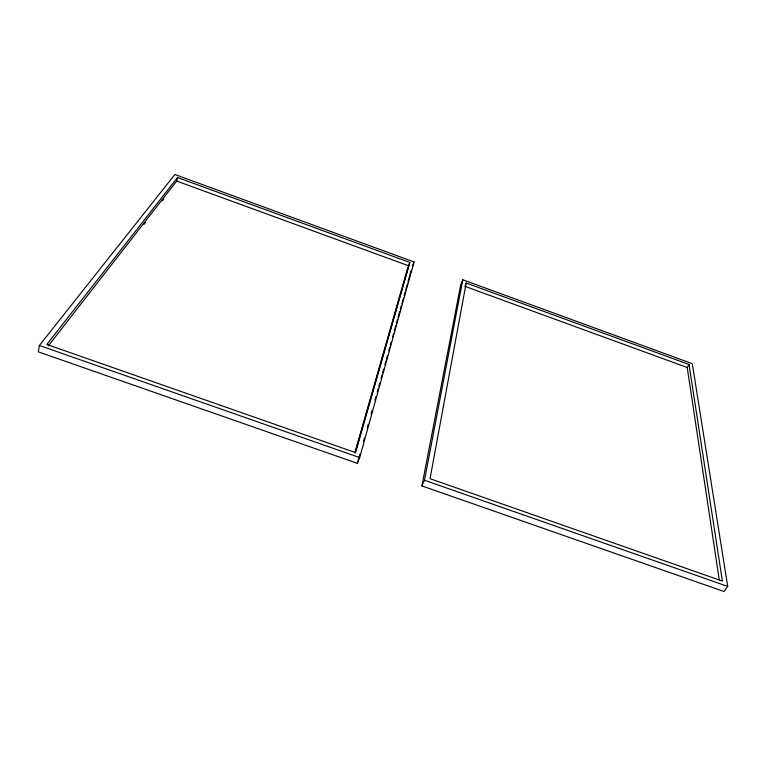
<?xml version="1.0" encoding="UTF-8"?>
<svg xmlns="http://www.w3.org/2000/svg" width="766" height="766" viewBox="0 0 766 766"><rect width="100%" height="100%" fill="white"/><g stroke="black" fill="none" stroke-linecap="round" stroke-linejoin="round"><path stroke-width="1.15" d="M39.372 345.485L38.3 351.833L357.349 463.344L359.675 457.589L414.071 261.953L174.878 174.495L39.372 345.485L359.675 457.589M466.178 283.037L430.042 478.693L722.395 581.078L689.007 364.472L466.178 283.037L465.259 285.201M421.913 485.912L424.479 480.263L462.788 279.772L692.292 363.678L727.7 586.392L724.023 591.505L421.913 485.912L460.739 284.626L462.788 279.772M48.306 345.868L176.687 181.063L177.511 177.53L409.781 262.422L355.577 452.61L46.841 344.47L177.511 177.53M357.349 463.344L359.915 454.161M363.438 441.522L364.405 438.075M367.287 427.734L368.245 424.287M371.137 413.946L372.094 410.499M374.976 400.158L375.943 396.711M377.226 392.115L378.184 388.668M378.825 386.37L379.783 382.923M381.066 378.327L382.033 374.88M382.665 372.582L383.632 369.135M384.915 364.539L385.873 361.092M386.514 358.794L387.481 355.347M388.755 350.751L389.722 347.304M390.363 345.006L391.321 341.569M392.604 336.973L393.561 333.526M394.203 331.228L395.811 325.483M396.453 323.185L397.41 319.738M398.052 317.44L399.651 311.695M400.292 309.397L401.26 305.95M401.901 303.652L403.5 297.907M404.142 295.609L405.099 292.162M405.741 289.864L407.349 284.119M407.991 281.821L411.189 270.331M354.926 452.62L407.866 267.372M355.031 453.003L409.781 262.422M412.539 265.898L414.071 261.953M719.245 579.776L687.217 367.508L689.007 364.472M144.018 224.342L145.483 222.456M162.344 200.749L163.819 198.863M424.479 480.263L727.7 586.392M176.687 181.063L408.508 265.725M464.79 286.283L687.217 367.508"/></g></svg>
